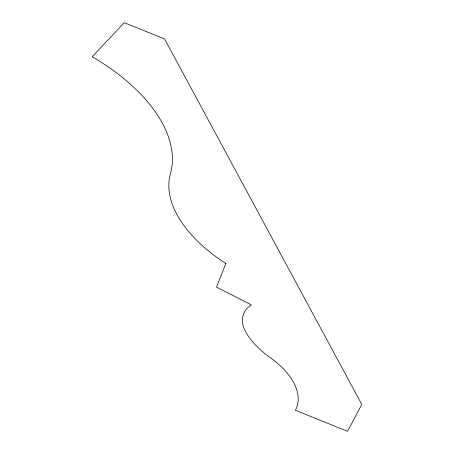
<?xml version="1.0" encoding="UTF-8"?>
<svg xmlns="http://www.w3.org/2000/svg" width="454" height="454" viewBox="0 0 454 454"><rect width="100%" height="100%" fill="white"/><g stroke="black" fill="none" stroke-linecap="round" stroke-linejoin="round"><path stroke-width="0.68" d="M225.854 263.519L216.518 287.104L251.317 304.855A54.707 30.197 19.3 0 0 245.79 332.09A82.197 45.366 19.3 0 0 269.909 357.4A77.248 42.636 19.3 0 1 295.384 410.274L347.543 431.3L361.804 404.423L164.564 38.942L124.265 22.7L92.196 56.744A168.468 92.985 19.3 0 1 170.381 173.848A136.438 75.307 19.3 0 0 225.854 263.519"/></g></svg>
